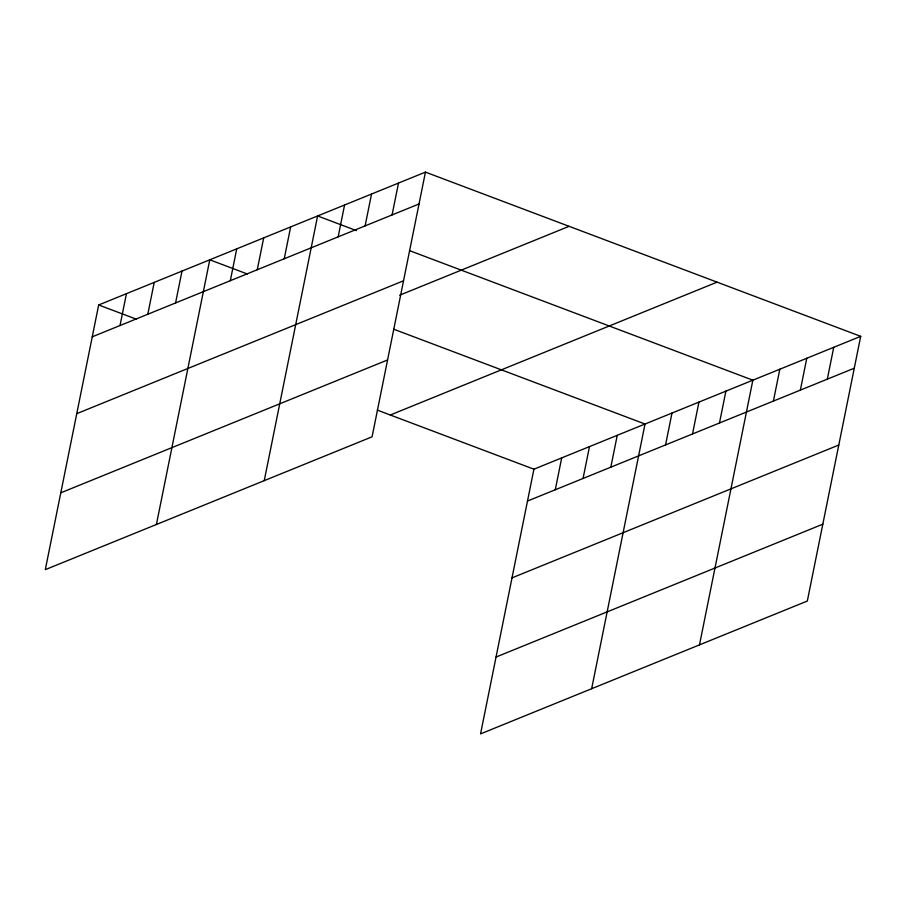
<?xml version="1.0" encoding="UTF-8"?>
<svg xmlns="http://www.w3.org/2000/svg" width="906" height="906" viewBox="0 0 906 906"><rect width="100%" height="100%" fill="white"/><g stroke="black" fill="none" stroke-linecap="round" stroke-linejoin="round"><path stroke-width="1.36" d="M425.446 172.117L98.675 304.971L45.3 569.659L372.083 436.805L425.446 172.117L860.7 336.341L807.325 601.029L480.554 733.883L533.917 469.195L860.7 336.341M120.022 325.526L126.444 293.68M147.803 314.235L154.224 282.389M175.571 302.944L181.993 271.098M156.41 524.483L209.773 259.807L247.304 273.963M230.317 280.69L236.738 248.844M257.27 269.728L263.691 237.882M284.235 258.776L290.656 226.919M264.246 480.644L317.61 215.956L356.432 230.611M338.153 236.851L344.574 205.005M365.107 225.888L371.528 194.043M392.072 214.926L398.493 183.08M555.276 489.75L561.697 457.904M583.056 478.459L589.478 446.613M610.825 467.168L617.246 435.322M591.652 688.707L645.027 424.031L393.646 329.184M665.559 444.914L671.98 413.068M692.524 433.951L698.945 402.105M719.477 423L725.899 391.143M699.489 644.868L752.863 380.18L409.489 250.622M773.396 401.075L779.817 369.229M800.36 390.112L806.782 358.266M827.314 379.15L833.735 347.304M92.242 336.828L419.025 203.975M76.75 413.657L403.532 280.803M399.625 295.209L569.081 226.319M60.793 492.819L387.575 359.965M390.293 415.005L717.065 282.151M527.496 501.052L854.279 368.198M512.003 577.881L838.786 445.027M496.046 657.043L822.818 524.189M98.675 304.971L136.194 319.127M377.304 410.101L533.917 469.195"/></g></svg>
